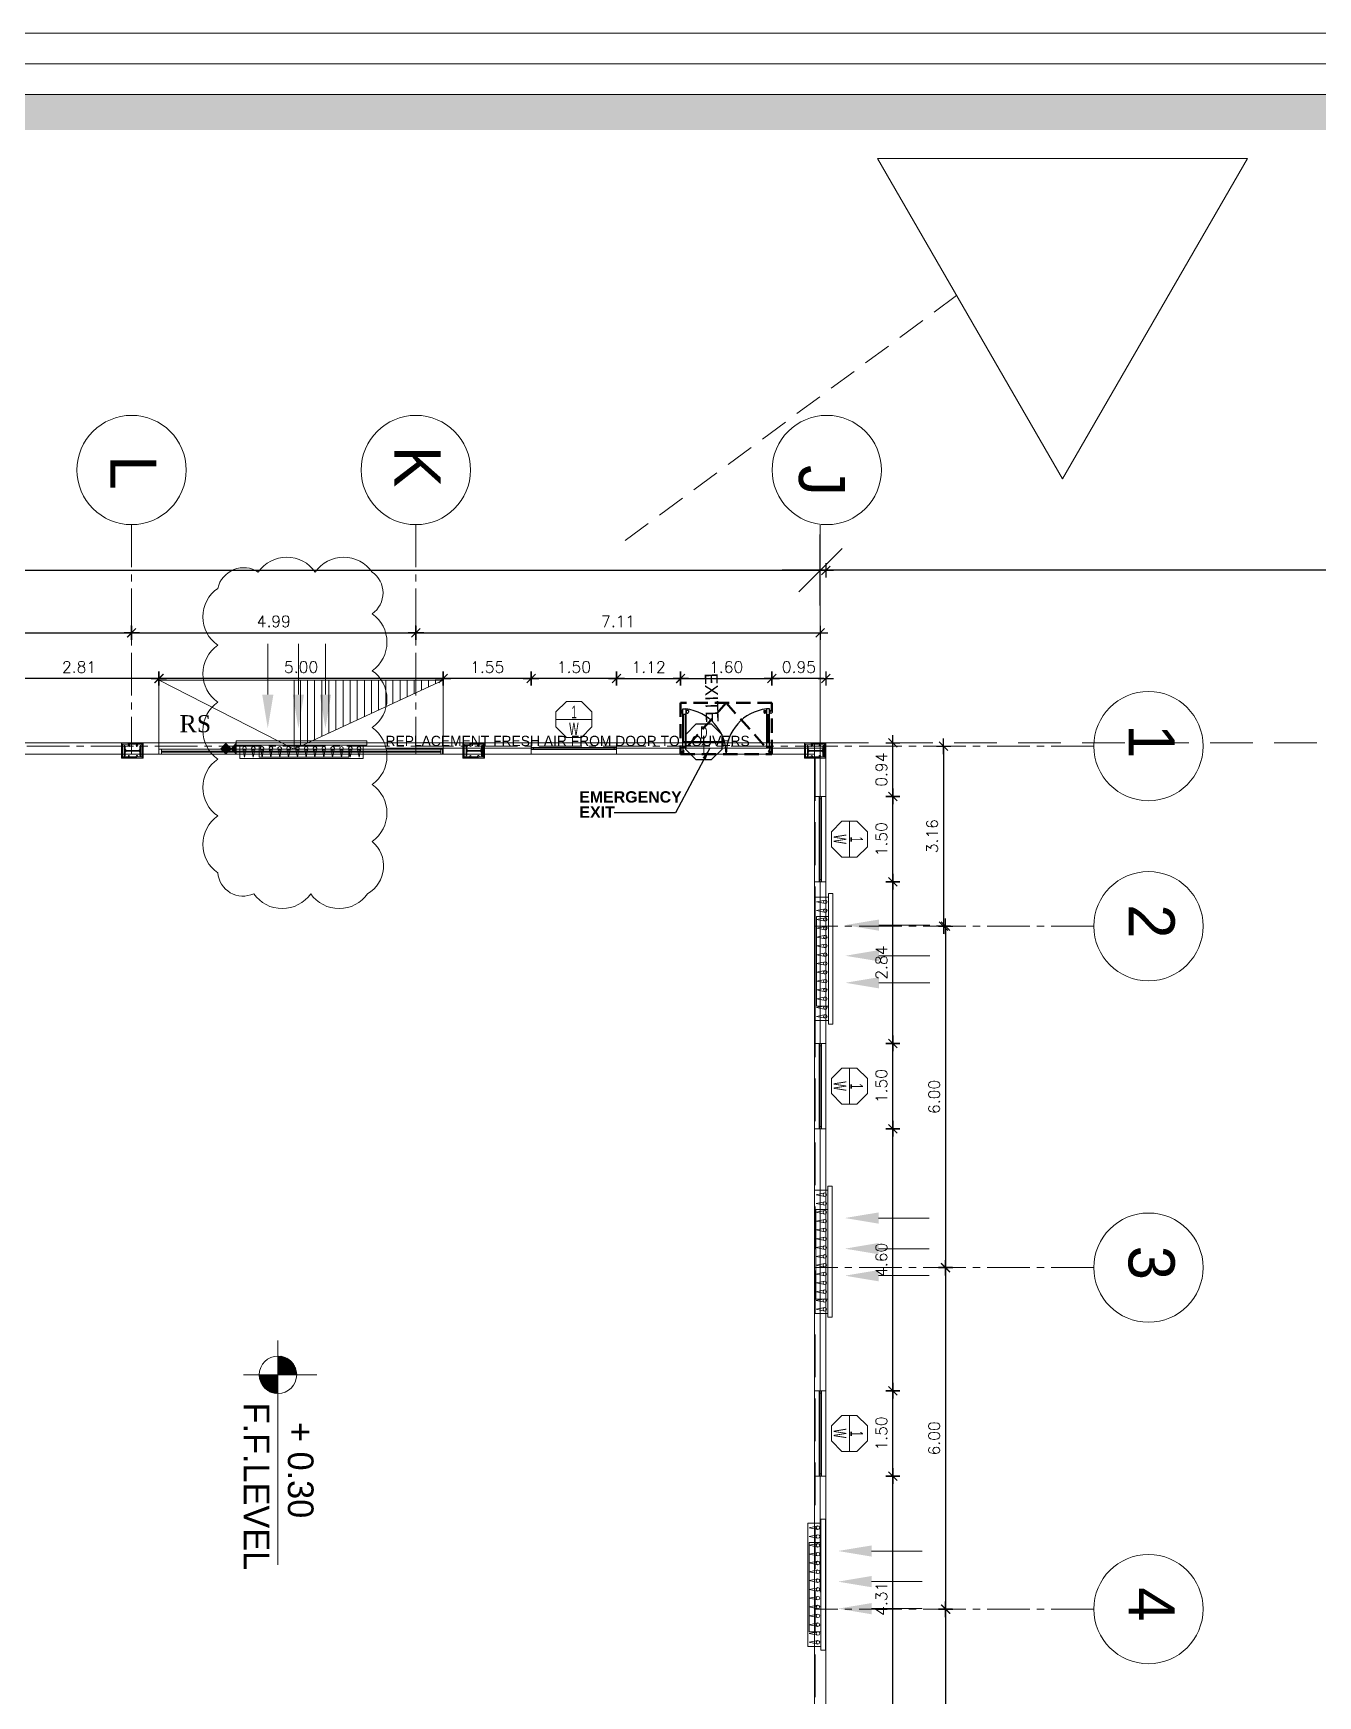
# Model space of a CAD drawing. Header units: inches. Extents: x -68096 to 69834, y -16833 to 17650.
# Drawn here: x 841.82 to 864.39, y 231.51 to 260.73 of the extents above; entities that cross this region are included whole.
import ezdxf
from ezdxf.enums import TextEntityAlignment as Align

# ---------------------------------------------------------------- set-up
doc = ezdxf.new("R2010")
doc.units = ezdxf.units.IN
doc.header["$MEASUREMENT"] = 0
for name, pattern in [('CENTER2', [1.125, 0.75, -0.125, 0.125, -0.125]), ('DASHED2', [0.375, 0.25, -0.125]), ('HIDDEN', [0.375, 0.25, -0.125])]:
    doc.linetypes.add(name, pattern=pattern)
for name, color, linetype in [('1-EX-DUCT', 8, 'Continuous'), ('A-TEXT', 3, 'Continuous'), ('AC3', 2, 'Continuous'), ('AXES', 251, 'CENTER2'), ('DIM18', 40, 'Continuous'), ('ELEV', 37, 'Continuous'), ('FIXTURES', 1, 'Continuous'), ('H-DETL-TEXT', 3, 'Continuous'), ('LEVEL', 1, 'Continuous'), ('STAIR', 1, 'Continuous'), ('TEXT', 23, 'Continuous'), ('TILES', 1, 'Continuous'), ('wall plan', 40, 'Continuous'), ('WIN', 1, 'Continuous'), ('WINC', 2, 'Continuous'), ('WINDOOR', 5, 'Continuous'), ('WINDOW', 30, 'Continuous')]:
    doc.layers.add(name, color=color, linetype=linetype)
for name, color, linetype, lineweight in [('A-BORDER', 7, 'Continuous', 50), ('A-FIX', 1, 'Continuous', 18), ('ELE 6', 14, 'Continuous', 15), ('FIRE EMERGENCY LIGHT', 211, 'Continuous', 30), ('TEXT30', 62, 'Continuous', 25)]:
    doc.layers.add(name, color=color, linetype=linetype, lineweight=lineweight)
doc.styles.add('Browallia', font='')
doc.styles.add('ISCOP3', font='swissc.ttf')
doc.styles.add('MAHER_TIMES', font='times.ttf')
doc.styles.add('ROMANS', font='romans.shx')
doc.styles.get("Standard").update_dxf_attribs({"font": 'arial.ttf'})
doc.styles.add('STYLE1', font='arialbd.ttf')
doc.styles.get('Browallia').set_extended_font_data('BrowalliaUPC')
doc.dimstyles.new('100', dxfattribs={"dimtxt": 0.2, "dimasz": 0.035, "dimexe": 0, "dimexo": 0, "dimgap": 0.1, "dimtad": 1, "dimzin": 0, "dimdsep": 46, "dimtxsty": 'ROMANS', "dimblk": 'J2', "dimblk1": 'J2', "dimblk2": 'J2', "dimsah": 1, "dimcen": 0, "dimse1": 1, "dimse2": 1, "dimclrd": 1, "dimclre": 1, "dimclrt": 6, "dimadec": 0, "dimazin": 0, "dimtfac": 0.9, "dimtix": 1, "dimtmove": 2, "dimatfit": 3, "dimldrblk": 'J2', "dimfxl": 1, "dimtolj": 1, "dimtzin": 0, "dimarcsym": 0})
doc.dimstyles.new('STANDARD$7', dxfattribs={"dimscale": 500, "dimtxt": 0.7, "dimasz": 5, "dimexe": 0.18, "dimexo": 0.5, "dimgap": 0.2, "dimtad": 0, "dimtih": 1, "dimtoh": 1, "dimdec": 4, "dimzin": 0, "dimdsep": 46, "dimtxsty": 'Standard', "dimcen": 0.09, "dimadec": 0, "dimazin": 0, "dimtfac": 1, "dimtdec": 4, "dimtofl": 0, "dimtmove": 0, "dimatfit": 3, "dimfxl": 1, "dimtolj": 1, "dimtzin": 0, "dimarcsym": 0})

# ---------------------------------------------------------------- blocks, each defined once
blk = doc.blocks.new('FGFGFGGFH')
at = {"layer": 'ELEV', "lineweight": 5, "ltscale": 10}
blk.add_hatch(color=256, dxfattribs=at).paths.add_polyline_path([(240487.056, 378767.641), (240487.056, 378767.596, -0.414214), (240487.036, 378767.576), (240486.836, 378767.576, -0.414214), (240486.816, 378767.596), (240486.816, 378767.641, 0.414214), (240486.796, 378767.661), (240486.786, 378767.661), (240486.786, 378767.461), (240486.796, 378767.461, 0.414214), (240486.816, 378767.481), (240486.816, 378767.526, -0.414214), (240486.836, 378767.546), (240487.036, 378767.546, -0.414214), (240487.056, 378767.526), (240487.056, 378767.481, 0.414214), (240487.076, 378767.461), (240487.086, 378767.461), (240487.086, 378767.661), (240487.076, 378767.661, 0.414214)])
at = {"lineweight": 5}
for p, q in [((240486.752, 378767.701), (240487.132, 378767.701)), ((240486.752, 378767.429), (240486.752, 378767.701)), ((240486.775, 378767.677), (240487.109, 378767.677)), ((240486.775, 378767.452), (240486.775, 378767.677)), ((240487.109, 378767.677), (240487.109, 378767.452)), ((240487.132, 378767.701), (240487.132, 378767.429)), ((240487.132, 378767.429), (240486.752, 378767.429)), ((240487.109, 378767.452), (240486.775, 378767.452))]:
    blk.add_line(p, q, dxfattribs=at)
at = {"linetype": 'HIDDEN', "lineweight": 5}
for p, q in [((240486.76, 378767.693), (240487.124, 378767.693)), ((240486.76, 378767.436), (240486.76, 378767.693)), ((240486.767, 378767.685), (240487.117, 378767.685)), ((240486.767, 378767.444), (240486.767, 378767.685)), ((240487.117, 378767.685), (240487.117, 378767.444)), ((240487.124, 378767.693), (240487.124, 378767.436)), ((240487.124, 378767.436), (240486.76, 378767.436)), ((240487.117, 378767.444), (240486.767, 378767.444))]:
    blk.add_line(p, q, dxfattribs=at)
at = {"lineweight": 5}
for centre in [(240486.86, 378767.651), (240486.999, 378767.651), (240486.86, 378767.465), (240487, 378767.463)]:
    blk.add_circle(centre, 0.0141, dxfattribs=at)
blk = doc.blocks.new('J2')
for p, q in [((0, 3.53), (0, -3.59)), ((-2.19, -2.19), (2.15, 2.15)), ((-4, 0), (0, 0)), ((0, 0), (3.82, 0))]:
    blk.add_line(p, q)
blk = doc.blocks.new('*D48')
at = {"color": 251, "lineweight": -2, "transparency": 16777216}
blk.add_line((837.598, 250.194), (843.517, 250.194), dxfattribs=at)
at = {"layer": 'Defpoints', "color": 0, "transparency": 16777216}
for p in [(843.552, 250.194), (843.552, 249.402), (837.563, 249.004)]:
    blk.add_point(p, dxfattribs=at)
at = {"color": 251, "lineweight": -2, "transparency": 16777216, "xscale": 0.035, "yscale": 0.035, "zscale": 0.035, "rotation": 180}
blk.add_blockref('J2', (837.563, 250.194), dxfattribs=at)
at = {"color": 251, "lineweight": -2, "transparency": 16777216, "xscale": 0.035, "yscale": 0.035, "zscale": 0.035}
blk.add_blockref('J2', (843.552, 250.194), dxfattribs=at)
at = {"color": 251, "lineweight": 0, "transparency": 16777216, "insert": (840.558, 250.394), "char_height": 0.2, "attachment_point": 5, "style": 'ROMANS'}
blk.add_mtext('\\A1;5.99', dxfattribs=at)
blk = doc.blocks.new('*D49')
at = {"color": 251, "lineweight": -2, "transparency": 16777216}
blk.add_line((843.587, 250.194), (848.511, 250.194), dxfattribs=at)
at = {"layer": 'Defpoints', "color": 0, "transparency": 16777216}
for p in [(848.546, 250.194), (843.552, 249.402), (848.546, 249.137)]:
    blk.add_point(p, dxfattribs=at)
at = {"color": 251, "lineweight": -2, "transparency": 16777216, "xscale": 0.035, "yscale": 0.035, "zscale": 0.035, "rotation": 180}
blk.add_blockref('J2', (843.552, 250.194), dxfattribs=at)
at = {"color": 251, "lineweight": -2, "transparency": 16777216, "xscale": 0.035, "yscale": 0.035, "zscale": 0.035}
blk.add_blockref('J2', (848.546, 250.194), dxfattribs=at)
at = {"color": 251, "lineweight": 0, "transparency": 16777216, "insert": (846.049, 250.394), "char_height": 0.2, "attachment_point": 5, "style": 'ROMANS'}
blk.add_mtext('\\A1;4.99', dxfattribs=at)
blk = doc.blocks.new('*D50')
at = {"color": 251, "lineweight": -2, "transparency": 16777216}
blk.add_line((848.581, 250.194), (855.618, 250.194), dxfattribs=at)
at = {"layer": 'Defpoints', "color": 0, "transparency": 16777216}
for p in [(855.653, 250.194), (848.546, 249.137), (855.653, 248.26)]:
    blk.add_point(p, dxfattribs=at)
at = {"color": 251, "lineweight": -2, "transparency": 16777216, "xscale": 0.035, "yscale": 0.035, "zscale": 0.035, "rotation": 180}
blk.add_blockref('J2', (848.546, 250.194), dxfattribs=at)
at = {"color": 251, "lineweight": -2, "transparency": 16777216, "xscale": 0.035, "yscale": 0.035, "zscale": 0.035}
blk.add_blockref('J2', (855.653, 250.194), dxfattribs=at)
at = {"color": 251, "lineweight": 0, "transparency": 16777216, "insert": (852.1, 250.394), "char_height": 0.2, "attachment_point": 5, "style": 'ROMANS'}
blk.add_mtext('\\A1;7.11', dxfattribs=at)
blk = doc.blocks.new('*D51')
at = {"color": 251, "lineweight": -2, "transparency": 16777216}
blk.add_line((779.908, 251.291), (855.718, 251.291), dxfattribs=at)
at = {"layer": 'Defpoints', "color": 0, "transparency": 16777216}
for p in [(855.753, 251.291), (779.873, 248.26), (855.753, 248.26)]:
    blk.add_point(p, dxfattribs=at)
at = {"color": 251, "lineweight": -2, "transparency": 16777216, "xscale": 0.035, "yscale": 0.035, "zscale": 0.035, "rotation": 180}
blk.add_blockref('J2', (779.873, 251.291), dxfattribs=at)
at = {"color": 251, "lineweight": -2, "transparency": 16777216, "xscale": 0.035, "yscale": 0.035, "zscale": 0.035}
blk.add_blockref('J2', (855.753, 251.291), dxfattribs=at)
at = {"color": 251, "lineweight": 0, "transparency": 16777216, "insert": (817.813, 251.491), "char_height": 0.2, "attachment_point": 5, "style": 'ROMANS'}
blk.add_mtext('\\A1;75.88', dxfattribs=at)
blk = doc.blocks.new('*D52')
at = {"color": 251, "lineweight": -2, "transparency": 16777216}
blk.add_line((857.819, 248.167), (857.819, 245.072), dxfattribs=at)
at = {"layer": 'Defpoints', "color": 0, "transparency": 16777216}
for p in [(857.171, 248.202), (857.171, 245.037), (857.819, 245.037)]:
    blk.add_point(p, dxfattribs=at)
at = {"color": 251, "lineweight": -2, "transparency": 16777216, "xscale": 0.035, "yscale": 0.035, "zscale": 0.035}
for p, rotation in [((857.819, 248.202), 90), ((857.819, 245.037), 270)]:
    blk.add_blockref('J2', p, dxfattribs=dict(at, rotation=rotation))
at = {"color": 251, "lineweight": 0, "transparency": 16777216, "insert": (857.619, 246.619), "char_height": 0.2, "attachment_point": 5, "rotation": 90, "style": 'ROMANS'}
blk.add_mtext('\\A1;3.16', dxfattribs=at)
blk = doc.blocks.new('*D53')
at = {"color": 251, "lineweight": -2, "transparency": 16777216}
blk.add_line((857.854, 245.002), (857.854, 239.072), dxfattribs=at)
at = {"layer": 'Defpoints', "color": 0, "transparency": 16777216}
for p in [(857.206, 245.037), (857.174, 239.037), (857.854, 239.037)]:
    blk.add_point(p, dxfattribs=at)
at = {"color": 251, "lineweight": -2, "transparency": 16777216, "xscale": 0.035, "yscale": 0.035, "zscale": 0.035}
for p, rotation in [((857.854, 245.037), 90), ((857.854, 239.037), 270)]:
    blk.add_blockref('J2', p, dxfattribs=dict(at, rotation=rotation))
at = {"color": 251, "lineweight": 0, "transparency": 16777216, "insert": (857.654, 242.037), "char_height": 0.2, "attachment_point": 5, "rotation": 90, "style": 'ROMANS'}
blk.add_mtext('\\A1;6.00', dxfattribs=at)
blk = doc.blocks.new('*D54')
at = {"color": 251, "lineweight": -2, "transparency": 16777216}
blk.add_line((857.854, 239.002), (857.854, 233.072), dxfattribs=at)
at = {"layer": 'Defpoints', "color": 0, "transparency": 16777216}
for p in [(857.174, 239.037), (857.002, 233.037), (857.854, 233.037)]:
    blk.add_point(p, dxfattribs=at)
at = {"color": 251, "lineweight": -2, "transparency": 16777216, "xscale": 0.035, "yscale": 0.035, "zscale": 0.035}
for p, rotation in [((857.854, 239.037), 90), ((857.854, 233.037), 270)]:
    blk.add_blockref('J2', p, dxfattribs=dict(at, rotation=rotation))
at = {"color": 251, "lineweight": 0, "transparency": 16777216, "insert": (857.654, 236.037), "char_height": 0.2, "attachment_point": 5, "rotation": 90, "style": 'ROMANS'}
blk.add_mtext('\\A1;6.00', dxfattribs=at)
blk = doc.blocks.new('*D55')
at = {"color": 251, "lineweight": -2, "transparency": 16777216}
blk.add_line((857.856, 233.002), (857.856, 227.072), dxfattribs=at)
at = {"layer": 'Defpoints', "color": 0, "transparency": 16777216}
for p in [(857.002, 233.037), (856.62, 227.037), (857.856, 227.037)]:
    blk.add_point(p, dxfattribs=at)
at = {"color": 251, "lineweight": -2, "transparency": 16777216, "xscale": 0.035, "yscale": 0.035, "zscale": 0.035}
for p, rotation in [((857.856, 233.037), 90), ((857.856, 227.037), 270)]:
    blk.add_blockref('J2', p, dxfattribs=dict(at, rotation=rotation))
at = {"color": 251, "lineweight": 0, "transparency": 16777216, "insert": (857.656, 230.037), "char_height": 0.2, "attachment_point": 5, "rotation": 90, "style": 'ROMANS'}
blk.add_mtext('\\A1;6.00', dxfattribs=at)
blk = doc.blocks.new('*D81')
at = {"color": 251, "lineweight": -2, "transparency": 16777216}
blk.add_line((856.928, 231.1), (856.928, 235.338), dxfattribs=at)
at = {"layer": 'Defpoints', "color": 0, "transparency": 16777216}
for p in [(855.553, 235.373), (856.928, 235.373), (855.553, 231.065)]:
    blk.add_point(p, dxfattribs=at)
at = {"color": 251, "lineweight": -2, "transparency": 16777216, "xscale": 0.035, "yscale": 0.035, "zscale": 0.035}
for p, rotation in [((856.928, 235.373), 90), ((856.928, 231.065), 270)]:
    blk.add_blockref('J2', p, dxfattribs=dict(at, rotation=rotation))
at = {"color": 251, "lineweight": 0, "transparency": 16777216, "insert": (856.728, 233.219), "char_height": 0.2, "attachment_point": 5, "rotation": 90, "style": 'ROMANS'}
blk.add_mtext('\\A1;4.31', dxfattribs=at)
blk = doc.blocks.new('*D82')
at = {"color": 251, "lineweight": -2, "transparency": 16777216}
blk.add_line((856.928, 235.408), (856.928, 236.838), dxfattribs=at)
at = {"layer": 'Defpoints', "color": 0, "transparency": 16777216}
for p in [(855.553, 236.873), (856.928, 236.873), (855.553, 235.373)]:
    blk.add_point(p, dxfattribs=at)
at = {"color": 251, "lineweight": -2, "transparency": 16777216, "xscale": 0.035, "yscale": 0.035, "zscale": 0.035}
for p, rotation in [((856.928, 236.873), 90), ((856.928, 235.373), 270)]:
    blk.add_blockref('J2', p, dxfattribs=dict(at, rotation=rotation))
at = {"color": 251, "lineweight": 0, "transparency": 16777216, "insert": (856.728, 236.123), "char_height": 0.2, "attachment_point": 5, "rotation": 90, "style": 'ROMANS'}
blk.add_mtext('\\A1;1.50', dxfattribs=at)
blk = doc.blocks.new('*D83')
at = {"color": 251, "lineweight": -2, "transparency": 16777216}
blk.add_line((856.928, 236.908), (856.928, 241.442), dxfattribs=at)
at = {"layer": 'Defpoints', "color": 0, "transparency": 16777216}
for p in [(855.553, 241.477), (856.928, 241.477), (855.553, 236.873)]:
    blk.add_point(p, dxfattribs=at)
at = {"color": 251, "lineweight": -2, "transparency": 16777216, "xscale": 0.035, "yscale": 0.035, "zscale": 0.035}
for p, rotation in [((856.928, 241.477), 90), ((856.928, 236.873), 270)]:
    blk.add_blockref('J2', p, dxfattribs=dict(at, rotation=rotation))
at = {"color": 251, "lineweight": 0, "transparency": 16777216, "insert": (856.728, 239.175), "char_height": 0.2, "attachment_point": 5, "rotation": 90, "style": 'ROMANS'}
blk.add_mtext('\\A1;4.60', dxfattribs=at)
blk = doc.blocks.new('*D84')
at = {"color": 251, "lineweight": -2, "transparency": 16777216}
blk.add_line((856.928, 241.512), (856.928, 242.942), dxfattribs=at)
at = {"layer": 'Defpoints', "color": 0, "transparency": 16777216}
for p in [(855.553, 242.977), (856.928, 242.977), (855.553, 241.477)]:
    blk.add_point(p, dxfattribs=at)
at = {"color": 251, "lineweight": -2, "transparency": 16777216, "xscale": 0.035, "yscale": 0.035, "zscale": 0.035}
for p, rotation in [((856.928, 242.977), 90), ((856.928, 241.477), 270)]:
    blk.add_blockref('J2', p, dxfattribs=dict(at, rotation=rotation))
at = {"color": 251, "lineweight": 0, "transparency": 16777216, "insert": (856.728, 242.227), "char_height": 0.2, "attachment_point": 5, "rotation": 90, "style": 'ROMANS'}
blk.add_mtext('\\A1;1.50', dxfattribs=at)
blk = doc.blocks.new('*D85')
at = {"color": 251, "lineweight": -2, "transparency": 16777216}
blk.add_line((856.928, 243.012), (856.928, 245.78), dxfattribs=at)
at = {"layer": 'Defpoints', "color": 0, "transparency": 16777216}
for p in [(855.553, 245.815), (856.928, 245.815), (855.553, 242.977)]:
    blk.add_point(p, dxfattribs=at)
at = {"color": 251, "lineweight": -2, "transparency": 16777216, "xscale": 0.035, "yscale": 0.035, "zscale": 0.035}
for p, rotation in [((856.928, 245.815), 90), ((856.928, 242.977), 270)]:
    blk.add_blockref('J2', p, dxfattribs=dict(at, rotation=rotation))
at = {"color": 251, "lineweight": 0, "transparency": 16777216, "insert": (856.728, 244.396), "char_height": 0.2, "attachment_point": 5, "rotation": 90, "style": 'ROMANS'}
blk.add_mtext('\\A1;2.84', dxfattribs=at)
blk = doc.blocks.new('*D86')
at = {"color": 251, "lineweight": -2, "transparency": 16777216}
blk.add_line((856.928, 245.85), (856.928, 247.28), dxfattribs=at)
at = {"layer": 'Defpoints', "color": 0, "transparency": 16777216}
for p in [(855.553, 247.315), (856.928, 247.315), (855.553, 245.815)]:
    blk.add_point(p, dxfattribs=at)
at = {"color": 251, "lineweight": -2, "transparency": 16777216, "xscale": 0.035, "yscale": 0.035, "zscale": 0.035}
for p, rotation in [((856.928, 247.315), 90), ((856.928, 245.815), 270)]:
    blk.add_blockref('J2', p, dxfattribs=dict(at, rotation=rotation))
at = {"color": 251, "lineweight": 0, "transparency": 16777216, "insert": (856.728, 246.565), "char_height": 0.2, "attachment_point": 5, "rotation": 90, "style": 'ROMANS'}
blk.add_mtext('\\A1;1.50', dxfattribs=at)
blk = doc.blocks.new('*D87')
at = {"color": 251, "lineweight": -2, "transparency": 16777216}
blk.add_line((856.928, 247.35), (856.928, 248.225), dxfattribs=at)
at = {"layer": 'Defpoints', "color": 0, "transparency": 16777216}
for p in [(855.141, 248.26), (856.928, 248.26), (855.553, 247.315)]:
    blk.add_point(p, dxfattribs=at)
at = {"color": 251, "lineweight": -2, "transparency": 16777216, "xscale": 0.035, "yscale": 0.035, "zscale": 0.035}
for p, rotation in [((856.928, 248.26), 90), ((856.928, 247.315), 270)]:
    blk.add_blockref('J2', p, dxfattribs=dict(at, rotation=rotation))
at = {"color": 251, "lineweight": 0, "transparency": 16777216, "insert": (856.728, 247.787), "char_height": 0.2, "attachment_point": 5, "rotation": 90, "style": 'ROMANS'}
blk.add_mtext('\\A1;0.94', dxfattribs=at)
blk = doc.blocks.new('*D88')
at = {"color": 251, "lineweight": -2, "transparency": 16777216}
blk.add_line((855.718, 249.39), (854.836, 249.39), dxfattribs=at)
at = {"layer": 'Defpoints', "color": 0, "transparency": 16777216}
for p in [(854.801, 249.39), (854.801, 248.26), (855.753, 248.26)]:
    blk.add_point(p, dxfattribs=at)
at = {"color": 251, "lineweight": -2, "transparency": 16777216, "xscale": 0.035, "yscale": 0.035, "zscale": 0.035, "rotation": 180}
blk.add_blockref('J2', (854.801, 249.39), dxfattribs=at)
at = {"color": 251, "lineweight": -2, "transparency": 16777216, "xscale": 0.035, "yscale": 0.035, "zscale": 0.035}
blk.add_blockref('J2', (855.753, 249.39), dxfattribs=at)
at = {"color": 251, "lineweight": 0, "transparency": 16777216, "insert": (855.277, 249.59), "char_height": 0.2, "attachment_point": 5, "style": 'ROMANS'}
blk.add_mtext('\\A1;0.95', dxfattribs=at)
blk = doc.blocks.new('*D89')
at = {"color": 251, "lineweight": -2, "transparency": 16777216}
blk.add_line((852.039, 249.39), (850.609, 249.39), dxfattribs=at)
at = {"layer": 'Defpoints', "color": 0, "transparency": 16777216}
for p in [(850.574, 249.39), (850.574, 248.26), (852.074, 248.26)]:
    blk.add_point(p, dxfattribs=at)
at = {"color": 251, "lineweight": -2, "transparency": 16777216, "xscale": 0.035, "yscale": 0.035, "zscale": 0.035, "rotation": 180}
blk.add_blockref('J2', (850.574, 249.39), dxfattribs=at)
at = {"color": 251, "lineweight": -2, "transparency": 16777216, "xscale": 0.035, "yscale": 0.035, "zscale": 0.035}
blk.add_blockref('J2', (852.074, 249.39), dxfattribs=at)
at = {"color": 251, "lineweight": 0, "transparency": 16777216, "insert": (851.324, 249.59), "char_height": 0.2, "attachment_point": 5, "style": 'ROMANS'}
blk.add_mtext('\\A1;1.50', dxfattribs=at)
blk = doc.blocks.new('*D90')
at = {"color": 251, "lineweight": -2, "transparency": 16777216}
blk.add_line((850.539, 249.39), (849.063, 249.39), dxfattribs=at)
at = {"layer": 'Defpoints', "color": 0, "transparency": 16777216}
for p in [(849.028, 249.39), (849.028, 248.26), (850.574, 248.26)]:
    blk.add_point(p, dxfattribs=at)
at = {"color": 251, "lineweight": -2, "transparency": 16777216, "xscale": 0.035, "yscale": 0.035, "zscale": 0.035, "rotation": 180}
blk.add_blockref('J2', (849.028, 249.39), dxfattribs=at)
at = {"color": 251, "lineweight": -2, "transparency": 16777216, "xscale": 0.035, "yscale": 0.035, "zscale": 0.035}
blk.add_blockref('J2', (850.574, 249.39), dxfattribs=at)
at = {"color": 251, "lineweight": 0, "transparency": 16777216, "insert": (849.801, 249.59), "char_height": 0.2, "attachment_point": 5, "style": 'ROMANS'}
blk.add_mtext('\\A1;1.55', dxfattribs=at)
blk = doc.blocks.new('*D91')
at = {"color": 251, "lineweight": -2, "transparency": 16777216}
blk.add_line((843.998, 249.39), (841.259, 249.39), dxfattribs=at)
at = {"layer": 'Defpoints', "color": 0, "transparency": 16777216}
for p in [(841.224, 249.39), (841.224, 248.26), (844.033, 248.26)]:
    blk.add_point(p, dxfattribs=at)
at = {"color": 251, "lineweight": -2, "transparency": 16777216, "xscale": 0.035, "yscale": 0.035, "zscale": 0.035, "rotation": 180}
blk.add_blockref('J2', (841.224, 249.39), dxfattribs=at)
at = {"color": 251, "lineweight": -2, "transparency": 16777216, "xscale": 0.035, "yscale": 0.035, "zscale": 0.035}
blk.add_blockref('J2', (844.033, 249.39), dxfattribs=at)
at = {"color": 251, "lineweight": 0, "transparency": 16777216, "insert": (842.628, 249.59), "char_height": 0.2, "attachment_point": 5, "style": 'ROMANS'}
blk.add_mtext('\\A1;2.81', dxfattribs=at)
blk = doc.blocks.new('door front')
at = {"linetype": 'DASHED2'}
for q in [(0, 0), (1.602, 0)]:
    blk.add_line((0.801, 0.905), q, dxfattribs=at)
blk.add_lwpolyline([(0, 0), (1.602, 0), (1.602, 0.905), (0, 0.905)], close=True, dxfattribs=at)
at = {"layer": 'WINC'}
blk.add_line((0.724, 0.216), (0.091, 0.216), dxfattribs=at)
blk.add_lwpolyline([(0.091, 0.085), (0.091, 0.348), (0.276, 0.533), (0.539, 0.533), (0.724, 0.348), (0.724, 0.085), (0.539, -0.1), (0.276, -0.1)], close=True, dxfattribs=at)
at = {"layer": 'WINDOOR'}
for p, q in [((-0.007, 0.765), (-0.007, 0.732)), ((0.024, 0.752), (0.04, 0.752)), ((0.024, 0.737), (0.04, 0.737)), ((0.04, 0.695), (0.04, 0.795)), ((0.09, 0.695), (0.04, 0.695)), ((0.09, 0.795), (0.09, 0.12)), ((0.106, 0.752), (0.09, 0.752)), ((0.106, 0.737), (0.09, 0.737)), ((1.494, 0.752), (1.51, 0.752)), ((1.494, 0.737), (1.51, 0.737)), ((1.51, 0.695), (1.56, 0.695)), ((1.56, 0.695), (1.56, 0.795)), ((1.576, 0.752), (1.56, 0.752)), ((1.576, 0.737), (1.56, 0.737)), ((0.09, 0.22), (0.04, 0.22)), ((1.51, 0.22), (1.56, 0.22))]:
    blk.add_line(p, q, dxfattribs=at)
at = {"layer": 'WINDOOR', "color": 1}
for p, q in [((1.51, 0.795), (1.51, 0.12)), ((0, 0), (0, 0.12)), ((0, 0.12), (0.09, 0.12)), ((0.05, 0), (0, 0)), ((1.6, 0.12), (1.51, 0.12)), ((1.55, 0), (1.6, 0))]:
    blk.add_line(p, q, dxfattribs=at)
at = {"layer": 'WINDOOR'}
for points in [[(0.024, 0.727), (0.024, 0.762)], [(0.05, 0.22), (0.05, 0.695)], [(0.08, 0.695), (0.08, 0.22)], [(0.106, 0.727), (0.106, 0.762)], [(0.137, 0.765), (0.137, 0.736)], [(1.463, 0.765), (1.463, 0.736)], [(1.494, 0.727), (1.494, 0.762)], [(1.52, 0.695), (1.52, 0.22)], [(1.55, 0.22), (1.55, 0.695)], [(1.576, 0.727), (1.576, 0.762)], [(1.607, 0.765), (1.607, 0.732)]]:
    blk.add_lwpolyline(points, dxfattribs=at)
for points in [[(0.04, 0.12), (0.04, 0.795), (0.09, 0.795), (0.09, 0.12)], [(1.56, 0.12), (1.56, 0.795), (1.51, 0.795), (1.51, 0.12)], [(0, 0), (0, 0.12), (0.04, 0.12), (0.04, 0.07), (0.05, 0.07), (0.05, 0)], [(1.6, 0), (1.6, 0.12), (1.56, 0.12), (1.56, 0.07), (1.55, 0.07), (1.55, 0)]]:
    blk.add_lwpolyline(points, close=True, dxfattribs=at)
for centre, radius, start, end in [((0.008, 0.752), 0.0197, 31.4112, 136.5903), ((0.011, 0.741), 0.0199, 208.8113, 313.389), ((0, 0), 0.8, 0, 83.5406), ((0.122, 0.752), 0.0197, 43.4097, 148.5888), ((0.119, 0.74), 0.0184, 224.2297, 347.8432), ((1.6, 0), 0.8, 96.4594, 180), ((1.478, 0.752), 0.0197, 31.4112, 136.5903), ((1.481, 0.74), 0.0184, 192.1568, 315.7703), ((1.592, 0.752), 0.0197, 43.4097, 148.5888), ((1.589, 0.741), 0.0199, 226.611, 331.1887)]:
    blk.add_arc(centre, radius, start, end, dxfattribs=at)
at = {"layer": 'TEXT', "style": 'ISCOP3', "width": 0.7}
for s, p in [('D', (0.408, 0.382)), ('1', (0.403, 0.088))]:
    blk.add_text(s, height=0.22, dxfattribs=at).set_placement(p, align=Align.MIDDLE)
blk = doc.blocks.new('*D196')
at = {"color": 251, "lineweight": -2, "transparency": 16777216}
blk.add_line((853.234, 249.39), (854.766, 249.39), dxfattribs=at)
at = {"layer": 'Defpoints', "color": 0, "transparency": 16777216}
for p in [(854.801, 249.39), (853.199, 248.965), (854.801, 248.965)]:
    blk.add_point(p, dxfattribs=at)
at = {"color": 251, "lineweight": -2, "transparency": 16777216, "xscale": 0.035, "yscale": 0.035, "zscale": 0.035, "rotation": 180}
blk.add_blockref('J2', (853.199, 249.39), dxfattribs=at)
at = {"color": 251, "lineweight": -2, "transparency": 16777216, "xscale": 0.035, "yscale": 0.035, "zscale": 0.035}
blk.add_blockref('J2', (854.801, 249.39), dxfattribs=at)
at = {"color": 251, "lineweight": 0, "transparency": 16777216, "insert": (854, 249.59), "char_height": 0.2, "attachment_point": 5, "style": 'ROMANS'}
blk.add_mtext('\\A1;1.60', dxfattribs=at)
blk = doc.blocks.new('*D197')
at = {"color": 251, "lineweight": -2, "transparency": 16777216}
blk.add_line((852.109, 249.39), (853.164, 249.39), dxfattribs=at)
at = {"layer": 'Defpoints', "color": 0, "transparency": 16777216}
for p in [(853.199, 249.39), (852.074, 248.26), (853.199, 248.26)]:
    blk.add_point(p, dxfattribs=at)
at = {"color": 251, "lineweight": -2, "transparency": 16777216, "xscale": 0.035, "yscale": 0.035, "zscale": 0.035, "rotation": 180}
blk.add_blockref('J2', (852.074, 249.39), dxfattribs=at)
at = {"color": 251, "lineweight": -2, "transparency": 16777216, "xscale": 0.035, "yscale": 0.035, "zscale": 0.035}
blk.add_blockref('J2', (853.199, 249.39), dxfattribs=at)
at = {"color": 251, "lineweight": 0, "transparency": 16777216, "insert": (852.636, 249.59), "char_height": 0.2, "attachment_point": 5, "style": 'ROMANS'}
blk.add_mtext('\\A1;1.12', dxfattribs=at)
blk = doc.blocks.new('*D198')
at = {"color": 251, "lineweight": -2, "transparency": 16777216}
blk.add_line((848.993, 249.39), (844.068, 249.39), dxfattribs=at)
at = {"layer": 'Defpoints', "color": 0, "transparency": 16777216}
for p in [(844.033, 249.39), (844.033, 248.783), (849.028, 248.783)]:
    blk.add_point(p, dxfattribs=at)
at = {"color": 251, "lineweight": -2, "transparency": 16777216, "xscale": 0.035, "yscale": 0.035, "zscale": 0.035, "rotation": 180}
blk.add_blockref('J2', (844.033, 249.39), dxfattribs=at)
at = {"color": 251, "lineweight": -2, "transparency": 16777216, "xscale": 0.035, "yscale": 0.035, "zscale": 0.035}
blk.add_blockref('J2', (849.028, 249.39), dxfattribs=at)
at = {"color": 251, "lineweight": 0, "transparency": 16777216, "insert": (846.53, 249.59), "char_height": 0.2, "attachment_point": 5, "style": 'ROMANS'}
blk.add_mtext('\\A1;5.00', dxfattribs=at)
blk = doc.blocks.new('*D201')
at = {"color": 251, "lineweight": -2, "transparency": 16777216}
blk.add_line((908.538, 251.291), (855.828, 251.291), dxfattribs=at)
at = {"layer": 'Defpoints', "color": 0, "transparency": 16777216}
for p in [(855.653, 251.291), (855.653, 251.249), (908.713, 251.249)]:
    blk.add_point(p, dxfattribs=at)
at = {"color": 251, "lineweight": -2, "transparency": 16777216, "xscale": 0.175, "yscale": 0.175, "zscale": 0.175, "rotation": 180}
blk.add_blockref('J2', (855.653, 251.291), dxfattribs=at)
at = {"color": 251, "lineweight": -2, "transparency": 16777216, "xscale": 0.175, "yscale": 0.175, "zscale": 0.175}
blk.add_blockref('J2', (908.713, 251.291), dxfattribs=at)
at = {"color": 251, "lineweight": 0, "transparency": 16777216, "insert": (882.183, 252.291), "char_height": 1, "attachment_point": 5, "style": 'ROMANS'}
blk.add_mtext('\\A1;53.06', dxfattribs=at)
blk = doc.blocks.new('F.A.L.')
at = {"layer": 'AC3', "color": 1, "linetype": 'Continuous', "lineweight": 0}
for p, q in [((-733, 411), (-1441, 411)), ((-733, 34), (-1441, 34)), ((-733, -394), (-1441, -394))]:
    blk.add_line(p, q, dxfattribs=at)
for points in [[(-733, 490), (-733, 333), (-263, 411)], [(-733, 112), (-733, -45), (-263, 34)], [(-733, -316), (-733, -472), (-263, -394)]]:
    blk.add_solid(points, dxfattribs=at)
at = {"layer": 'ELE 6', "lineweight": 0}
blk.add_lwpolyline([(-26, -513), (-26, 737), (141, 737), (141, -513), (-26, -513)], dxfattribs=at)
at = {"layer": 'H-DETL-TEXT', "color": 12, "lineweight": 0}
blk.add_lwpolyline([(-88, -837), (-26, -837), (-26, 991), (-88, 991)], close=True, dxfattribs=at)
for points in [[(-26, -785), (159, -785), (159, 939), (-26, 939)], [(16, 906), (139, 881), (16, 856)], [(16, 783), (139, 758), (16, 733)], [(16, 659), (139, 635), (16, 610)], [(16, 536), (139, 512), (16, 487)], [(16, 413), (139, 388), (16, 364)], [(16, 290), (139, 265), (16, 241)], [(16, 167), (139, 142), (16, 118)], [(16, 44), (139, 19), (16, -6)], [(16, -79), (139, -104), (16, -129)], [(16, -203), (139, -227), (16, -252)], [(16, -326), (139, -350), (16, -375)], [(16, -449), (139, -474), (16, -498)], [(16, -572), (139, -597), (16, -621)], [(16, -695), (139, -720), (16, -744)]]:
    blk.add_lwpolyline(points, dxfattribs=at)
for centre in [(16, 881), (16, 758), (16, 635), (16, 512), (16, 388), (16, 265), (16, 142), (16, 19), (16, -104), (16, -227), (16, -350), (16, -474), (16, -597), (16, -720)]:
    blk.add_circle(centre, 24.6, dxfattribs=at)

msp = doc.modelspace()

# ---------------------------------------------------------------- hatches: boundary and pattern name
at = {"layer": 'FIRE EMERGENCY LIGHT', "lineweight": 0, "true_color": 0x636466}
for points in [[(845.20821, 248.06398), (845.2988, 248.15456), (845.20821, 248.24515), (845.11763, 248.15456)], [(845.38938, 248.06398), (845.38938, 248.24515), (845.2988, 248.15456)]]:
    msp.add_hatch(color=251, dxfattribs=at).paths.add_polyline_path(points)
at = {"layer": 'LEVEL', "lineweight": 0, "true_color": 0x636466}
h = msp.add_hatch(dxfattribs=at)
h.set_pattern_fill('ANSI31', color=251, scale=0.1, angle=-90, style=0)
h.set_pattern_definition([(315, (845.095338, 420.903122), (0.0088388348, 0.0088388348), [])])
h.paths.add_polyline_path([(846.12373, 237.15443), (846.45266, 237.15443, 0.41421356), (846.12373, 237.48336)])
h.paths.add_polyline_path([(846.12373, 236.82551), (846.12373, 237.15443), (845.7948, 237.15443, 0.41421356)])
at = {"layer": 'TILES', "lineweight": 0, "ltscale": 10, "true_color": 0x636466}
h = msp.add_hatch(dxfattribs=at)
h.set_pattern_fill('ANSI31', color=251, angle=225, style=0)
h.set_pattern_definition([(270, (849.01786, 244.74119), (0.125, 6e-12), [])])
h.paths.add_polyline_path([(846.40858, 249.36148), (849.01786, 249.36148), (849.01786, 249.36119), (846.40858, 248.14987)])
at = {"layer": 'WIN', "linetype": 'Continuous', "lineweight": 0}
h = msp.add_hatch(color=86, dxfattribs=at)
h.paths.add_polyline_path([(753.52048, 259.65313), (753.52048, 111.45572), (963.30992, 111.45572), (963.30992, 259.65313)])
h.paths.add_polyline_path([(922.89008, 259.02765), (922.89008, 112.11079), (962.68444, 112.11079), (962.68444, 259.02765)], flags=16)
h.paths.add_polyline_path([(922.26459, 112.11079), (754.14633, 112.11079), (754.14633, 259.02765), (922.26459, 259.02765)], flags=16)
h = msp.add_hatch(color=7, dxfattribs=at)
h.paths.add_polyline_path([(753.52048, 259.65313), (753.52048, 111.45572), (963.30992, 111.45572), (963.30992, 259.65313)])
h.paths.add_polyline_path([(922.89008, 259.02765), (922.89008, 112.11079), (962.68444, 112.11079), (962.68444, 259.02765)], flags=16)
h.paths.add_polyline_path([(922.26459, 112.11079), (754.14633, 112.11079), (754.14633, 259.02765), (922.26459, 259.02765)], flags=16)

# ---------------------------------------------------------------- linework, layer by layer
at = {"color": 251, "linetype": 'HIDDEN', "lineweight": 0, "ltscale": 2, "true_color": 0x636466}
msp.add_line((852.22642, 251.81602), (858.04966, 256.11853), dxfattribs=at)
at = {"color": 1, "lineweight": 0}
msp.add_line((848.02318, 248.16381), (855.70168, 248.16381), dxfattribs=at)
at = {"color": 251, "lineweight": 0, "true_color": 0x636466}
for p, q in [((855.5532, 184.90211), (855.5532, 248.25987)), ((855.7532, 184.90211), (855.7532, 248.25987))]:
    msp.add_line(p, q, dxfattribs=at)
at = {"color": 251, "linetype": 'HIDDEN', "lineweight": 0, "ltscale": 3, "true_color": 0x636466}
msp.add_line((855.7532, 248.25987), (908.8132, 248.25987), dxfattribs=at)
at = {"linetype": 'DASHED2', "lineweight": 0, "ltscale": 3}
msp.add_line((855.56313, 247.98766), (855.56313, 185.17433), dxfattribs=at)
at = {"color": 251, "lineweight": 0, "true_color": 0x636466}
for points in [[(859.90959, 252.89704), (863.15962, 258.52626), (856.65955, 258.52626)], [(779.87345, 248.25987), (855.7532, 248.25987), (855.7532, 184.90211), (779.87345, 184.90211)], [(780.07345, 248.05987), (855.5532, 248.05987), (855.5532, 185.10211), (780.07345, 185.10211)], [(819.57307, 216.64489), (855.5532, 216.64489), (855.5532, 248.05987), (819.57307, 248.05987)]]:
    msp.add_lwpolyline(points, close=True, dxfattribs=at)
at = {"color": 4, "lineweight": 0}
msp.add_lwpolyline([(847.77833, 251.26128, 0.52056705), (846.77833, 251.26128, 0.52056705), (845.77833, 251.26128, 0.52056705), (845.06543, 250.97418, 0.52056705), (845.06543, 249.97418, 0.52056705), (845.06543, 248.97418, 0.52056705), (845.06543, 247.97418, 0.52056705), (845.06543, 246.97418, 0.52056705), (845.06543, 245.97418, 0.52056705), (845.69849, 245.60725, 0.52056705), (846.69849, 245.60725, 0.52056705), (847.69849, 245.60725, 0.52056705), (847.77833, 246.52741, 0.52056705), (847.77833, 247.52741, 0.52056705), (847.77833, 248.52741, 0.52056705), (847.77833, 249.52741, 0.52056705), (847.77833, 250.52741, 0.52056705)], format="xyb", close=True, dxfattribs=at)
at = {"lineweight": 0}
msp.add_lwpolyline([(855.5532, 185.10211), (780.07345, 185.10211), (780.07345, 248.05987), (855.5532, 248.05987)], close=True, dxfattribs=at)
at = {"color": 251, "lineweight": 0, "true_color": 0x636466}
msp.add_lwpolyline([(818.99963, 248.25987), (855.7532, 248.25987)], dxfattribs=at)
at = {"layer": 'A-FIX', "color": 251, "lineweight": 0, "true_color": 0x636466}
for p, q in [((844.03273, 248.05987), (844.03273, 248.14987)), ((844.07773, 248.14987), (844.03273, 248.14987)), ((844.07773, 248.05987), (844.03273, 248.05987)), ((849.02786, 248.14987), (844.07773, 248.14987)), ((844.07773, 248.05987), (844.07773, 248.14987)), ((848.98286, 248.1142), (844.07773, 248.1142)), ((848.98286, 248.09554), (844.07773, 248.09554)), ((844.31916, 248.05987), (849.01739, 248.05987)), ((848.98286, 248.05987), (848.98286, 248.14987)), ((848.98286, 248.05987), (849.02786, 248.05987)), ((849.02786, 248.05987), (849.02786, 248.14987))]:
    msp.add_line(p, q, dxfattribs=at)
at = {"layer": 'AXES', "color": 251, "lineweight": 0, "true_color": 0x636466}
for p, q in [((843.55183, 252.09392), (843.55183, 248.05987)), ((848.54595, 252.09392), (848.54595, 248.05987)), ((860.46026, 248.20153), (772.92187, 248.20153)), ((860.46026, 245.03723), (855.5532, 245.03723)), ((860.46026, 239.03723), (855.5532, 239.03723)), ((860.46026, 233.03723), (855.5532, 233.03723))]:
    msp.add_line(p, q, dxfattribs=at)
at = {"layer": 'AXES', "color": 251, "lineweight": 0, "ltscale": 25, "true_color": 0x636466}
msp.add_line((855.6532, 252.08704), (855.6532, 203.63793), dxfattribs=at)
for centre in [(843.55183, 253.05392), (848.54595, 253.05392), (855.76689, 253.05392), (861.42026, 248.20153), (861.42026, 245.03723), (861.42026, 239.03723), (861.42026, 233.03723)]:
    msp.add_circle(centre, 0.96, dxfattribs=at)
at = {"layer": 'FIRE EMERGENCY LIGHT', "color": 251, "lineweight": 0, "true_color": 0x636466}
for p, q in [((846.7498, 248.05987), (846.04984, 248.05987)), ((854.34882, 248.05987), (853.64887, 248.05987))]:
    msp.add_line(p, q, dxfattribs=at)
msp.add_lwpolyline([(845.20821, 248.06398), (845.2988, 248.15456), (845.20821, 248.24515), (845.11763, 248.15456)], close=True, dxfattribs=at)
msp.add_lwpolyline([(845.38938, 248.06398), (845.38938, 248.24515), (845.2988, 248.15456), (845.38938, 248.06398)], dxfattribs=at)
at = {"layer": 'FIXTURES', "color": 251, "lineweight": 0, "true_color": 0x636466}
for p, q in [((844.03273, 248.20472), (844.03273, 249.36148)), ((849.02849, 249.36148), (844.03273, 249.36148)), ((844.0372, 249.36148), (848.97629, 249.36148)), ((844.0372, 249.36148), (846.40824, 248.14972)), ((846.40824, 248.14972), (849.02849, 249.36148)), ((849.02786, 248.20472), (849.02786, 249.36148))]:
    msp.add_line(p, q, dxfattribs=at)
at = {"layer": 'LEVEL', "color": 251, "lineweight": 0, "true_color": 0x636466}
msp.add_circle((846.12373, 237.15443), 0.32893, dxfattribs=at)
at = {"layer": 'STAIR', "color": 251, "lineweight": 0, "true_color": 0x636466}
for p, q in [((846.12373, 233.81664), (846.12373, 237.75691)), ((846.80422, 237.15443), (845.51786, 237.15443))]:
    msp.add_line(p, q, dxfattribs=at)
at = {"layer": 'TILES', "color": 251, "lineweight": 0, "ltscale": 10, "true_color": 0x636466}
msp.add_line((846.40858, 248.14987), (846.40858, 249.36148), dxfattribs=at)
msp.add_lwpolyline([(849.01286, 248.14987), (849.01286, 248.05987)], dxfattribs=at)
at = {"layer": 'wall plan', "color": 251, "lineweight": 0, "true_color": 0x636466}
for p, q in [((844.03273, 248.20472), (844.03273, 248.05987)), ((849.02786, 248.20472), (849.02786, 248.05987)), ((850.5741, 248.05987), (850.5741, 248.25987)), ((852.0741, 248.05987), (852.0741, 248.25987)), ((855.5532, 247.31502), (855.7532, 247.31502)), ((855.5532, 245.81502), (855.7532, 245.81502)), ((855.5532, 242.97742), (855.7532, 242.97742)), ((855.5532, 241.47742), (855.7532, 241.47742)), ((855.5532, 236.87346), (855.7532, 236.87346)), ((855.5532, 235.37346), (855.7532, 235.37346))]:
    msp.add_line(p, q, dxfattribs=at)
at = {"layer": 'WIN', "color": 7, "linetype": 'Continuous', "lineweight": 0}
for points in [[(752.44464, 110.37988), (964.38576, 110.37988), (964.38576, 260.72897), (752.44464, 260.72897)], [(752.44464, 110.37988), (964.38576, 110.37988), (964.38576, 260.72897), (752.44464, 260.72897)], [(752.98256, 110.9178), (963.84784, 110.9178), (963.84784, 260.19105), (752.98256, 260.19105)], [(752.98256, 110.9178), (963.84784, 110.9178), (963.84784, 260.19105), (752.98256, 260.19105)], [(753.52048, 111.45572), (963.30992, 111.45572), (963.30992, 259.65313), (753.52048, 259.65313)], [(753.52048, 111.45572), (963.30992, 111.45572), (963.30992, 259.65313), (753.52048, 259.65313)]]:
    msp.add_lwpolyline(points, close=True, dxfattribs=at)
at = {"layer": 'WINC', "color": 251, "lineweight": 0, "true_color": 0x636466}
for p, q in [((851.00732, 248.67169), (851.64092, 248.67169)), ((856.16501, 246.8818), (856.16501, 246.2482)), ((856.16501, 242.5442), (856.16501, 241.9106)), ((856.16501, 236.44024), (856.16501, 235.80664))]:
    msp.add_line(p, q, dxfattribs=at)
for points in [[(851.64092, 248.80291), (851.64092, 248.54047), (851.45534, 248.35489), (851.19289, 248.35489), (851.00732, 248.54047), (851.00732, 248.80291), (851.19289, 248.98849), (851.45534, 248.98849)], [(856.29624, 246.2482), (856.03379, 246.2482), (855.84821, 246.43378), (855.84821, 246.69622), (856.03379, 246.8818), (856.29624, 246.8818), (856.48181, 246.69622), (856.48181, 246.43378)], [(856.29624, 241.9106), (856.03379, 241.9106), (855.84821, 242.09618), (855.84821, 242.35863), (856.03379, 242.5442), (856.29624, 242.5442), (856.48181, 242.35863), (856.48181, 242.09618)], [(856.29624, 235.80664), (856.03379, 235.80664), (855.84821, 235.99222), (855.84821, 236.25466), (856.03379, 236.44024), (856.29624, 236.44024), (856.48181, 236.25466), (856.48181, 235.99222)]]:
    msp.add_lwpolyline(points, close=True, dxfattribs=at)
at = {"layer": 'WINDOW', "color": 251, "linetype": 'Continuous', "lineweight": 0, "ltscale": 0.05, "true_color": 0x636466}
for p, q in [((850.5741, 248.25987), (852.0741, 248.25987)), ((852.0741, 248.05987), (850.5741, 248.05987)), ((850.6141, 248.17987), (852.0341, 248.17987)), ((852.0341, 248.13987), (850.6141, 248.13987)), ((855.5532, 245.81502), (855.5532, 247.31502)), ((855.6332, 245.85502), (855.6332, 247.27502)), ((855.6732, 247.27502), (855.6732, 245.85502)), ((855.7532, 247.31502), (855.7532, 245.81502)), ((855.5532, 241.47742), (855.5532, 242.97742)), ((855.6332, 241.51742), (855.6332, 242.93742)), ((855.6732, 242.93742), (855.6732, 241.51742)), ((855.7532, 242.97742), (855.7532, 241.47742)), ((855.5532, 235.37346), (855.5532, 236.87346)), ((855.6332, 235.41346), (855.6332, 236.83346)), ((855.6732, 236.83346), (855.6732, 235.41346)), ((855.7532, 236.87346), (855.7532, 235.37346))]:
    msp.add_line(p, q, dxfattribs=at)
at = {"layer": 'WINDOW', "color": 251, "lineweight": 0, "true_color": 0x636466}
for p, q in [((850.6141, 248.17987), (850.5741, 248.17987)), ((850.6141, 248.13987), (850.5741, 248.13987)), ((850.6141, 248.17987), (850.6141, 248.13987)), ((852.0341, 248.17987), (852.0341, 248.13987)), ((852.0341, 248.17987), (852.0741, 248.17987)), ((852.0341, 248.13987), (852.0741, 248.13987)), ((855.6332, 247.27502), (855.6332, 247.31502)), ((855.6732, 247.27502), (855.6332, 247.27502)), ((855.6732, 247.27502), (855.6732, 247.31502)), ((855.6732, 245.85502), (855.6332, 245.85502)), ((855.6332, 245.85502), (855.6332, 245.81502)), ((855.6732, 245.85502), (855.6732, 245.81502)), ((855.6332, 242.93742), (855.6332, 242.97742)), ((855.6732, 242.93742), (855.6332, 242.93742)), ((855.6732, 242.93742), (855.6732, 242.97742)), ((855.6732, 241.51742), (855.6332, 241.51742)), ((855.6332, 241.51742), (855.6332, 241.47742)), ((855.6732, 241.51742), (855.6732, 241.47742)), ((855.6332, 236.83346), (855.6332, 236.87346)), ((855.6732, 236.83346), (855.6332, 236.83346)), ((855.6732, 236.83346), (855.6732, 236.87346)), ((855.6732, 235.41346), (855.6332, 235.41346)), ((855.6332, 235.41346), (855.6332, 235.37346)), ((855.6732, 235.41346), (855.6732, 235.37346))]:
    msp.add_line(p, q, dxfattribs=at)

# ---------------------------------------------------------------- block references
at = {"color": 251, "lineweight": 0, "true_color": 0x636466, "xscale": -1}
for p in [(241330.50512, -378519.44092), (241336.50512, -378519.44092), (241342.50512, -378519.44092)]:
    msp.add_blockref('FGFGFGGFH', p, dxfattribs=at)
at = {"layer": '1-EX-DUCT', "lineweight": 0, "xscale": 0.001258056558894, "yscale": 0.001258056558894, "zscale": 0.001258056558894}
for p, rotation in [((846.44029, 248.18391), 270), ((855.76247, 244.56057), 180), ((855.75408, 239.41318), 180), ((855.633, 233.56176), 180)]:
    msp.add_blockref('F.A.L.', p, dxfattribs=dict(at, rotation=rotation))
at = {"layer": 'A-BORDER', "color": 251, "lineweight": 0, "true_color": 0x636466}
msp.add_blockref('door front', (853.19885, 248.05987), dxfattribs=at)

# ---------------------------------------------------------------- texts
at = {"color": 251, "linetype": 'Continuous', "lineweight": 0, "ltscale": 0.02, "true_color": 0x636466, "style": 'MAHER_TIMES'}
msp.add_text('RS', height=0.3, dxfattribs=at).set_placement((844.67161, 248.44588), align=Align.CENTER)
at = {"layer": 'A-TEXT', "color": 251, "linetype": 'ByBlock', "lineweight": 0, "true_color": 0x636466, "style": 'Browallia'}
for s, height, rotation, p in [('K', 0.81, 270, (848.1697, 253.47409)), ('L', 0.81, 270, (843.17558, 253.31073)), ('J', 0.81, 270, (855.27695, 253.14146)), ('EXITE', 0.225, 271.36317, (853.62245, 249.48192)), ('1', 0.81, 270, (861.07065, 248.58714)), ('2', 0.81, 270, (861.07065, 245.42285)), ('3', 0.81, 270, (861.07065, 239.42285)), ('F.F.LEVEL', 0.45, 270, (845.52284, 236.665)), ('+ 0.30', 0.45, 270, (846.29819, 236.32363)), ('4', 0.81, 270, (861.07065, 233.42285))]:
    msp.add_text(s, height=height, rotation=rotation, dxfattribs=at).set_placement(p)
at = {"layer": 'A-TEXT', "color": 7, "linetype": 'ByBlock', "lineweight": 0, "style": 'Browallia'}
msp.add_text('REPLACEMENT FRESH AIR FROM DOOR TO LOUVERS', height=0.1817298, dxfattribs=at).set_placement((848.01325, 248.20153))
at = {"layer": 'TEXT', "color": 251, "lineweight": 0, "true_color": 0x636466, "style": 'ISCOP3', "width": 0.7}
for s, p in [('1', (851.32811, 248.80043)), ('W', (851.3232, 248.50618))]:
    msp.add_text(s, height=0.22, dxfattribs=at).set_placement(p, align=Align.MIDDLE)
for s, p in [('W', (855.9995, 246.56592)), ('1', (856.29375, 246.56101)), ('W', (855.9995, 242.22832)), ('1', (856.29375, 242.22342)), ('W', (855.9995, 236.12436)), ('1', (856.29375, 236.11945))]:
    msp.add_text(s, height=0.22, rotation=270, dxfattribs=at).set_placement(p, align=Align.MIDDLE)
at = {"layer": 'TEXT30', "color": 7, "lineweight": 0, "style": 'STYLE1'}
for s, p in [('EMERGENCY', (851.41775, 247.20918)), ('EXIT', (851.42083, 246.94233))]:
    msp.add_text(s, height=0.2, dxfattribs=at).set_placement(p)

# ---------------------------------------------------------------- dimensions: what is measured, and where the dimension line sits
at = {"color": 251, "lineweight": 0, "true_color": 0x636466}
for base, p1, p2, angle, override, picture, middle in [((855.6532, 251.29083), (908.7132, 251.24865), (855.6532, 251.24865), 180, {"dimscale": 5, "dimclrd": 251, "dimclrt": 251, "dimfxl": 0}, '*D201', (882.1832, 252.29083)), ((853.19885, 249.38996), (852.0741, 248.25987), (853.19885, 248.25987), 180, {"dimclrd": 251, "dimclrt": 251}, '*D197', (852.63647, 249.58996)), ((856.92843, 248.25987), (855.5532, 247.31502), (855.14061, 248.25987), 270, {"dimclrd": 251, "dimclrt": 251}, '*D87', (856.72843, 247.78745)), ((857.81885, 245.03723), (857.17133, 248.20153), (857.17133, 245.03723), 270, {"dimclrd": 251, "dimclrt": 251}, '*D52', (857.61885, 246.61938)), ((856.92843, 247.31502), (855.5532, 245.81502), (855.5532, 247.31502), 270, {"dimclrd": 251, "dimclrt": 251}, '*D86', (856.72843, 246.56502)), ((856.92843, 245.81502), (855.5532, 242.97742), (855.5532, 245.81502), 270, {"dimclrd": 251, "dimclrt": 251}, '*D85', (856.72843, 244.39622)), ((857.85351, 239.03723), (857.206, 245.03723), (857.17364, 239.03723), 270, {"dimclrd": 251, "dimclrt": 251}, '*D53', (857.65351, 242.03723)), ((856.92843, 242.97742), (855.5532, 241.47742), (855.5532, 242.97742), 270, {"dimclrd": 251, "dimclrt": 251}, '*D84', (856.72843, 242.22742)), ((856.92843, 241.47742), (855.5532, 236.87346), (855.5532, 241.47742), 270, {"dimclrd": 251, "dimclrt": 251}, '*D83', (856.72843, 239.17544)), ((857.85386, 233.03723), (857.17364, 239.03723), (857.00207, 233.03723), 270, {"dimclrd": 251, "dimclrt": 251}, '*D54', (857.65386, 236.03723)), ((856.92843, 236.87346), (855.5532, 235.37346), (855.5532, 236.87346), 270, {"dimclrd": 251, "dimclrt": 251}, '*D82', (856.72843, 236.12346)), ((856.92843, 235.37346), (855.5532, 231.0649), (855.5532, 235.37346), 270, {"dimclrd": 251, "dimclrt": 251}, '*D81', (856.72843, 233.21918)), ((857.85569, 227.03723), (857.00207, 233.03723), (856.61984, 227.03723), 270, {"dimclrd": 251, "dimclrt": 251}, '*D55', (857.65569, 230.03723))]:
    dim = msp.add_linear_dim(base=base, p1=p1, p2=p2, angle=angle, dimstyle='100', override=override, dxfattribs=at)
    dim.commit()
    dim.dimension.update_dxf_attribs({"geometry": picture, "text_midpoint": middle})
for base, p1, p2, picture, middle in [((855.7532, 251.29083), (779.87345, 248.25987), (855.7532, 248.25987), '*D51', (817.81332, 251.49083)), ((843.55183, 250.19424), (837.56342, 249.00434), (843.55183, 249.40164), '*D48', (840.55762, 250.39424)), ((848.54595, 250.19424), (843.55183, 249.40164), (848.54595, 249.13687), '*D49', (846.04889, 250.39424)), ((855.6532, 250.19424), (848.54595, 249.13687), (855.6532, 248.25987), '*D50', (852.09957, 250.39424)), ((841.22386, 249.38996), (844.03273, 248.25987), (841.22386, 248.25987), '*D91', (842.62829, 249.58996)), ((844.03273, 249.38996), (849.02786, 248.7831), (844.03273, 248.7831), '*D198', (846.53029, 249.58996)), ((849.02786, 249.38996), (850.5741, 248.25987), (849.02786, 248.25987), '*D90', (849.80098, 249.58996)), ((850.5741, 249.38996), (852.0741, 248.25987), (850.5741, 248.25987), '*D89', (851.3241, 249.58996)), ((854.80061, 249.38996), (853.19885, 248.96511), (854.80061, 248.96511), '*D196', (853.99973, 249.58996)), ((854.80061, 249.38996), (855.7532, 248.25987), (854.80061, 248.25987), '*D88', (855.2769, 249.58996))]:
    dim = msp.add_linear_dim(base=base, p1=p1, p2=p2, dimstyle='100', override={"dimclrd": 251, "dimclrt": 251}, dxfattribs=at)
    dim.commit()
    dim.dimension.update_dxf_attribs({"geometry": picture, "text_midpoint": middle})

# ---------------------------------------------------------------- leaders
at = {"layer": 'DIM18', "color": 251, "linetype": 'Continuous', "lineweight": 0, "true_color": 0x636466}
msp.add_leader([(853.70533, 248.15556), (853.10809, 247.03134), (852.0309, 247.03134)], dimstyle='STANDARD$7', override={"dimscale": 1, "dimtxt": 0.2, "dimasz": 0.2, "dimexe": 0.14, "dimexo": 0.3, "dimgap": 0.09, "dimtdec": 2}, dxfattribs=at)

doc.saveas('drawing.dxf')
